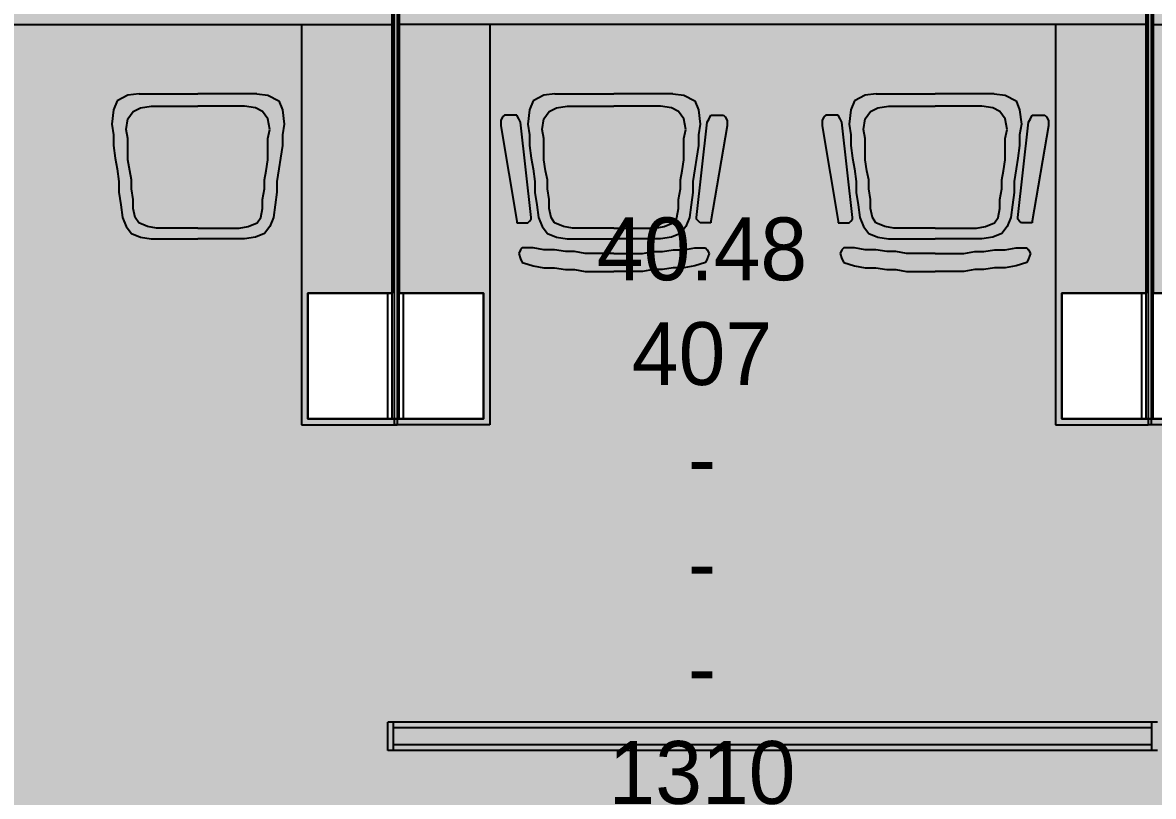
# Model space of a CAD drawing. Header units: millimetres. Extents: x -48614 to 110435, y -11020 to 74943.
# Drawn here: x 9975 to 13574, y 4054 to 6518 of the extents above; entities that cross this region are included whole.
import ezdxf

# ---------------------------------------------------------------- set-up
doc = ezdxf.new("R2010")
doc.units = ezdxf.units.MM
for name, color, linetype in [('FURNITURE', 40, 'Continuous'), ('GROS$', 1, 'Continuous'), ('HL-TMP', 7, 'Continuous'), ('RM$', 5, 'Continuous'), ('RM$TXT', 5, 'Continuous'), ('SHOPFITTING', 4, 'Continuous'), ('WA', 6, 'Continuous'), ('WA_EXT', 7, 'Continuous'), ('WN', 4, 'Continuous')]:
    doc.layers.add(name, color=color, linetype=linetype)

msp = doc.modelspace()

# ---------------------------------------------------------------- hatches: boundary and pattern name
at = {"layer": 'HL-TMP', "true_color": 0xffff00}
h = msp.add_hatch(color=2, dxfattribs=at)
h.paths.add_polyline_path([(45472.1, 30580.8), (45172.3, 30580.8), (45172.3, 30735.8), (40782.3, 30735.8), (40782.3, 29415.8), (40782.3, 27835.8), (45172.3, 27835.8), (45172.3, 27980.8), (45472.1, 27980.8)], flags=0)
h.paths.add_polyline_path([(45372.3, 53225.8), (40782.3, 53225.8), (40782.3, 50415.8), (40782.3, 50335.8), (45372.3, 50335.8), (45372.3, 51580.8), (45172.3, 51580.8), (45172.3, 51980.8), (45372.3, 51980.8)], flags=0)
h.paths.add_polyline_path([(45372.3, 57580.8), (45172.3, 57580.8), (45172.3, 57725.8), (40782.3, 57725.8), (40782.3, 56415.8), (40782.3, 53335.8), (45372.3, 53335.8), (45372.3, 54580.8), (45172.3, 54580.8), (45172.3, 54980.8), (45372.3, 54980.8)], flags=0)
h.paths.add_polyline_path([(22872.2, -5409.2), (22772.3, -5409.2), (22772.3, -5019.2), (22872.3, -5019.2), (22872.3, -4793.2), (19412.3, -4793.2), (18362.3, -4793.2), (18362.3, -5563.2), (18362.3, -9499.2), (22762.3, -9499.2), (22762.3, -8419.2), (22772.3, -8419.2), (22772.3, -8019.2), (22872.2, -8019.2)], flags=0)
h.paths.add_polyline_path([(38062.3, 9870.8), (33772.3, 9870.8), (33772.3, 8080.8), (33472.3, 8080.8), (33472.3, 6980.8), (33772.3, 6980.8), (33772.3, 6580.8), (33473.1, 6580.8), (33473.1, 5336), (36874.7, 5336), (36874.7, 5226), (33472.5, 5226), (33472.5, 3980.8), (33772.3, 3980.8), (33772.3, 3580.8), (33472.5, 3580.8), (33472.5, 980.8), (33772.3, 980.8), (33772.3, 835.8), (38062.3, 835.8), (38062.3, 6187.8)], flags=0)
h.paths.add_polyline_path([(37907.3, -274.2), (37907.3, 725.8), (33772.3, 725.8), (33772.3, 580.8), (33472.3, 580.8), (33472.5, -2019.2), (33772.3, -2019.2), (33772.3, -2419.2), (33472.3, -2419.2), (33472.5, -3729.6), (33512, -3769.1), (34762.3, -3769), (34762.3, -3369.2), (37907.3, -3369.2)], flags=0)
h.paths.add_polyline_path([(40917.3, 725.8), (38997.3, 725.8), (38017.3, 725.8), (38017.3, -274.2), (38017.3, -3369.2), (38162.3, -3369.2), (38162.3, -3769), (38376.4, -3769), (38843, -4235.5), (38989.4, -4296.3), (39945.2, -4296.3), (40091.6, -4235.5), (40558.1, -3769), (40772.3, -3769), (40772.3, -3369.2), (40917.3, -3369.2), (40917.3, -1124.2)], flags=0)
h.paths.add_polyline_path([(45372.3, 580.8), (45172.3, 580.8), (45172.3, 725.8), (41027.3, 725.8), (41027.3, -1124.2), (41027.3, -3369.2), (44172.3, -3369.2), (44172.3, -3769), (45432.5, -3769.1), (45472.1, -3729.6), (45472.1, -2419.2), (45172.3, -2419.2), (45172.3, -2019.2), (45372.3, -2019.2)], flags=0)
h.paths.add_polyline_path([(45372.3, 21580.8), (45172.3, 21580.8), (45172.3, 21980.8), (45372.3, 21980.8), (45372.3, 23335.8), (45272.3, 23335.8), (45272.3, 23225.8), (43072.3, 23225.8), (43072.3, 23335.8), (45372.3, 23335.8), (45372.3, 24580.8), (45172.3, 24580.8), (45172.3, 24980.8), (45372.3, 24980.8), (45372.3, 27580.8), (45172.3, 27580.8), (45172.3, 27745.8), (40782.3, 27745.8), (40782.3, 11415.8), (40782.3, 835.9), (45172.3, 835.9), (45172.3, 980.8), (45372.3, 980.8), (45372.3, 3580.8), (45172.3, 3580.8), (45172.3, 3980.8), (45372.3, 3980.8), (45372.3, 5226), (43172.3, 5226), (43172.3, 5336), (45372.3, 5336), (45372.3, 6580.8), (45172.3, 6580.8), (45172.3, 6980.8), (45372.3, 6980.8), (45372.3, 9580.8), (45172.3, 9580.8), (45172.3, 9725.8), (43172.3, 9725.8), (43172.3, 9835.8), (45172.3, 9835.8), (45172.3, 9980.8), (45372.3, 9980.8), (45372.3, 12580.8), (45172.3, 12580.8), (45172.3, 12980.8), (45372.3, 12980.8), (45372.3, 14336), (45272.3, 14335.8), (45272.3, 14225.8), (43072.3, 14225.8), (43072.3, 14336), (45372.3, 14336), (45372.3, 15580.8), (45172.3, 15580.8), (45172.3, 15980.8), (45372.3, 15980.8), (45372.3, 18580.8), (45172.3, 18580.8), (45172.3, 18725.8), (43172.3, 18725.8), (43172.3, 18835.8), (45172.3, 18835.8), (45172.3, 18980.8), (45372.3, 18980.8)], flags=0)
h.paths.add_polyline_path([(38062.3, 15615.8), (38062.3, 15725.8), (33772.3, 15725.8), (33772.3, 12690.8), (38062.3, 12690.8)], flags=0)
h.paths.add_polyline_path([(38062.3, 18615.8), (38062.3, 18725.8), (33772.3, 18725.8), (33772.3, 18580.8), (33447.3, 18580.8), (33447.3, 15980.8), (33772.3, 15980.8), (33772.3, 15835.8), (38062.3, 15835.8)], flags=0)
h.paths.add_polyline_path([(38062.3, 21615.8), (38062.3, 21725.8), (33772.3, 21725.8), (33772.3, 21580.8), (33447.3, 21580.8), (33447.3, 18980.8), (33772.3, 18980.8), (33772.3, 18835.8), (38062.3, 18835.8)], flags=0)
h.paths.add_polyline_path([(6407.3, -5224.2), (5507.3, -5224.2), (3582.3, -5224.2), (3582.3, -9509.4), (6407.3, -9509.4)], flags=0)
h.paths.add_polyline_path([(-7082.7, 44170.8), (-4082.7, 44170.8), (-4082.7, 41190.8), (-5327.7, 41190.8), (-5327.7, 41680.8), (-7082.7, 41680.8)], flags=0)
h.paths.add_polyline_path([(4472.3, 52640.8), (4472.3, 52870.8), (2027.3, 52870.8), (2027.3, 47580.8), (2027.3, 41680.8), (2027.3, 41190.8), (3272.3, 41190.8), (3272.3, 41680.8), (3562.3, 41680.8), (3562.3, 44610.8), (4472.3, 44610.8), (4472.3, 47225.8), (3772.3, 47225.8), (3772.3, 46980.8), (3172.3, 46980.8), (3172.3, 47580.8), (3772.3, 47580.8), (3772.3, 47335.8), (4472.3, 47335.8)], flags=0)
h.paths.add_polyline_path([(6902.3, 44500.8), (3672.3, 44500.8), (3672.3, 41190.8), (6902.3, 41190.8), (6902.3, 42150.8)], flags=0)
h.paths.add_polyline_path([(38062.3, 62225.8), (33572.3, 62225.8), (33572.3, 60980.8), (33772.3, 60980.8), (33772.3, 60580.8), (33572.3, 60580.8), (33572.3, 59335.8), (33772.3, 59335.8), (36462.3, 59335.8), (38062.3, 59335.8), (38062.3, 60615.8)], flags=0)
h.paths.add_polyline_path([(38062.3, 63615.8), (38062.3, 64930.8), (34772.3, 64930.8), (34772.3, 65330.8), (33512, 65330.8), (33472.5, 65291.2), (33472.3, 63980.8), (33772.3, 63980.8), (33772.3, 63580.8), (33572.3, 63580.8), (33572.3, 62335.8), (38062.3, 62335.8)], flags=0)
h.paths.add_polyline_path([(-42887.7, 27665.8), (-47227.7, 27665.8), (-47227.7, 27580.8), (-47427.7, 27580.8), (-47427.7, 24980.8), (-47227.7, 24980.8), (-47227.7, 24890.8), (-42887.7, 24890.8), (-42887.7, 25881.2)], flags=0)
h.paths.add_polyline_path([(-42887.7, 23395.8), (-42887.7, 24800.8), (-47227.7, 24800.8), (-47227.7, 24580.8), (-47427.7, 24580.8), (-47427.7, 21980.8), (-47227.7, 21980.8), (-47227.7, 21888.9), (-42887.7, 21888.9)], flags=0)
h.paths.add_polyline_path([(-42887.7, 21710.4), (-42887.7, 21798.9), (-47227.7, 21798.9), (-47227.7, 21580.8), (-47427.7, 21580.8), (-47427.7, 18980.8), (-47227.7, 18980.8), (-47227.7, 18888.9), (-42887.7, 18888.9)], flags=0)
h.paths.add_polyline_path([(-42377.7, 16230.8), (-42377.7, 18798.9), (-47227.7, 18798.9), (-47227.7, 18580.8), (-47427.7, 18580.8), (-47427.7, 15980.8), (-47227.7, 15980.8), (-47227.7, 15580.8), (-47427.7, 15580.8), (-47427.7, 12980.8), (-47227.7, 12980.8), (-47227.7, 12825.8), (-42377.7, 12826.2)], flags=0)
h.paths.add_polyline_path([(-44127.7, 630.8), (-44127.7, 725.8), (-47227.7, 725.8), (-47227.7, 580.8), (-47427.7, 580.8), (-47427.7, -2019.2), (-47227.7, -2019.2), (-47227.7, -2419.2), (-47527.5, -2419.2), (-47527.5, -3729.6), (-47488, -3769.1), (-46227.7, -3769), (-46227.7, -3369.2), (-44127.7, -3369.2)], flags=0)
h.paths.add_polyline_path([(45372.3, 42580.8), (45172.3, 42580.8), (45172.3, 42980.8), (45372.3, 42980.8), (45372.3, 44225.8), (40782.3, 44225.8), (40782.3, 41415.8), (40782.3, 39835.8), (45172.3, 39835.8), (45172.3, 39980.8), (45372.3, 39980.8)], flags=0)
h.paths.add_polyline_path([(-42887.7, 54725.8), (-42937.7, 54725.8), (-42937.7, 56305.8), (-47427.7, 56305.8), (-47427.7, 54980.8), (-47227.7, 54980.8), (-47227.7, 54580.8), (-47427.7, 54580.8), (-47427.7, 51980.8), (-47227.7, 51980.8), (-47227.7, 51845.2), (-42887.7, 51845.2), (-42887.7, 53415.8)], flags=0)
h.paths.add_polyline_path([(-35827.7, 63980.8), (-35527.9, 63980.8), (-35527.9, 65291.2), (-35567.5, 65330.8), (-36827.7, 65330.6), (-36827.7, 64930.8), (-40117.7, 64930.8), (-40117.7, 63265.8), (-40117.7, 60835.8), (-35827.7, 60835.8), (-35827.7, 60980.8), (-35627.7, 60980.8), (-35627.7, 63580.8), (-35827.7, 63580.8)], flags=0)
h.paths.add_polyline_path([(-35627.7, 60580.8), (-35827.7, 60580.8), (-35827.7, 60725.8), (-40117.7, 60725.8), (-40117.7, 59415.8), (-40117.7, 57835.8), (-39217.7, 57835.8), (-35827.7, 57835.8), (-35827.7, 57980.8), (-35627.7, 57980.8)], flags=0)
h.paths.add_polyline_path([(-35627.7, 57580.8), (-35827.7, 57580.8), (-35827.7, 57725.8), (-39217.7, 57725.8), (-40117.7, 57725.8), (-40117.7, 54835.8), (-35827.7, 54835.8), (-35827.7, 54980.8), (-35627.7, 54980.8)], flags=0)
h.paths.add_polyline_path([(-35627.7, 54580.8), (-35827.7, 54580.8), (-35827.7, 54725.8), (-40167.7, 54725.8), (-40167.7, 53415.8), (-40167.7, 51835.8), (-35827.7, 51835.8), (-35827.7, 51980.8), (-35627.7, 51980.8)], flags=0)
h.paths.add_polyline_path([(-35627.7, 51580.8), (-35827.7, 51580.8), (-35827.7, 51725.8), (-40167.7, 51725.8), (-40167.7, 50415.8), (-40167.7, 48835.8), (-35827.7, 48835.8), (-35827.7, 48980.8), (-35627.7, 48980.8)], flags=0)
h.paths.add_polyline_path([(-37831.3, 48725.8), (-35827.7, 48725.8), (-35827.7, 48580.8), (-35668.8, 48580.8), (-35627.7, 48580.8), (-35627.7, 45980.8), (-35827.7, 45980.8), (-35827.7, 45835.8), (-38863.2, 45835.8), (-38863.2, 47017.7), (-37831.3, 47017.7)], flags=0)
h.paths.add_polyline_path([(-35527.9, 3580.8), (-35827.7, 3580.8), (-35827.7, 3725.8), (-40167.7, 3725.8), (-40167.7, 2430.8), (-40167.7, 835.8), (-35827.7, 835.8), (-35827.7, 980.8), (-35527.9, 980.8)], flags=0)
h.paths.add_polyline_path([(-35527.7, 580.8), (-35827.7, 580.8), (-35827.7, 725.8), (-40167.7, 725.8), (-40167.7, -569.2), (-40167.7, -664.2), (-40107.7, -664.2), (-40107.7, -3369.2), (-36817.7, -3369.2), (-36817.7, -3769.1), (-35567.5, -3769.1), (-35527.9, -3729.6), (-35527.9, -2419.2), (-35827.7, -2419.2), (-35827.7, -2019.2), (-35527.9, -2019.2)], flags=0)
h.paths.add_polyline_path([(-40217.7, -774.2), (-41947.7, -774.2), (-44017.7, -774.2), (-44017.7, -3369.2), (-42827.7, -3369.2), (-42827.7, -3769), (-42613.6, -3769), (-42147, -4235.5), (-42000.6, -4296.3), (-41044.9, -4296.3), (-40898.4, -4235.5), (-40431.9, -3769), (-40217.7, -3769)], flags=0)
h.paths.add_polyline_path([(-21489.7, 9870.8), (-23327.7, 9870.8), (-23327.7, 9500.8), (-23727.7, 9500.8), (-23727.7, 9870.8), (-25117.7, 9870.8), (-25117.7, 8480.8), (-24827.7, 8480.8), (-24827.7, 8080.8), (-24817.7, 8080.8), (-24817.7, 6825.8), (-21489.7, 6825.8)], flags=0)
h.paths.add_polyline_path([(-21489.7, 6735.8), (-24817.7, 6735.8), (-24817.7, 3835.8), (-21489.7, 3835.8)], flags=0)
h.paths.add_polyline_path([(-20592.7, 3725.8), (-24817.7, 3725.8), (-24817.7, 2480.8), (-24827.7, 2480.8), (-24827.7, 690.8), (-20592.7, 690.8), (-20592.7, 1567.8)], flags=0)
h.paths.add_polyline_path([(-20572.7, 580.8), (-24817.7, 580.8), (-24817.7, -519.2), (-24827.7, -519.2), (-24827.7, -2174.2), (-21427.7, -2174.2), (-20572.7, -2174.2)], flags=0)
h.paths.add_polyline_path([(-20572.7, -5264.2), (-21427.7, -5264.2), (-24817.7, -5264.2), (-24817.7, -9509.1), (-20727.7, -9509.1), (-20572.7, -9509.1)], flags=0)
h.paths.add_polyline_path([(-11627.7, 8435.8), (-13277.7, 8435.8), (-14327.7, 8435.8), (-14327.7, 3195.8), (-13390.2, 3195.8), (-11627.7, 3195.8)], flags=0)
h.paths.add_polyline_path([(-8977.7, 7537.9), (-8607.7, 7537.9), (-8607.7, 8435.8), (-8742.2, 8435.8), (-8742.2, 8439.8), (-9577.7, 8439.8), (-11427.7, 8439.8), (-11427.7, 3195.8), (-8977.7, 3195.8)], flags=0)
h.paths.add_polyline_path([(-2582.7, -6569.2), (-4622.7, -6569.2), (-4622.7, -6629.2), (-5472.7, -6629.2), (-5472.7, -9509.2), (-2582.7, -9509.2)], flags=0)
h.paths.add_polyline_path([(12362.3, 2975.8), (11137.3, 2975.8), (9587.3, 2975.8), (9587.3, 2265.8), (9327.3, 2265.8), (9327.3, 2975.8), (6582.3, 2975.8), (6582.3, -2219.2), (12362.3, -2219.2)], flags=0)
h.paths.add_polyline_path([(10882.3, 5656.6), (11151.3, 5656.6), (11151.3, 7029.3), (11109.8, 7029.3), (11109.8, 7076.8), (8814.8, 7076.8), (8814.8, 7029.3), (8773.3, 7029.3), (8773.3, 5656.6), (9042.3, 5656.6), (9042.3, 5256.6), (8482.3, 5256.6), (8482.3, 5656.7), (8751.3, 5656.7), (8751.3, 7029.3), (8709.8, 7029.3), (8709.8, 7076.8), (6412.3, 7076.8), (6412.3, 5656.6), (6642.3, 5656.6), (6642.3, 5256.6), (6582.3, 5256.6), (6582.3, 3195.8), (11137.3, 3195.8), (12582.3, 3195.8), (16012.3, 3195.8), (16012.3, 4080.8), (17162.3, 4080.8), (17162.3, 5080.8), (17162.3, 5275.8), (17862.3, 5275.8), (17862.3, 7076.8), (16014.8, 7076.8), (16014.8, 7029.3), (15973.3, 7029.3), (15973.3, 5656.6), (16242.3, 5656.6), (16242.3, 5256.6), (15682.3, 5256.6), (15682.3, 5656.6), (15951.3, 5656.6), (15951.3, 7029.3), (15909.8, 7029.3), (15909.8, 7076.8), (13614.8, 7076.8), (13614.8, 7029.3), (13573.3, 7029.3), (13573.3, 5656.6), (13842.3, 5656.6), (13842.3, 5256.6), (13282.3, 5256.6), (13282.3, 5656.6), (13551.3, 5656.6), (13551.3, 7029.3), (13509.8, 7029.3), (13509.8, 7076.8), (11214.8, 7076.8), (11214.8, 7029.3), (11173.3, 7029.3), (11173.3, 5656.6), (11442.3, 5656.6), (11442.3, 5256.6), (10882.3, 5256.6)], flags=0)
h.paths.add_polyline_path([(-42887.7, 47415.8), (-42887.7, 51735.2), (-47227.7, 51735.2), (-47227.7, 51580.8), (-47427.7, 51580.8), (-47427.7, 48980.8), (-47227.7, 48980.8), (-47227.7, 48580.8), (-47427.7, 48580.8), (-47427.7, 45980.8), (-47227.7, 45980.8), (-47227.7, 45580.8), (-47427.7, 45580.8), (-47427.7, 44335.8), (-42887.7, 44335.8)], flags=0)
h.paths.add_polyline_path([(-42887.7, 44225.8), (-47427.7, 44225.8), (-47427.7, 42980.8), (-47227.7, 42980.8), (-47227.7, 42580.8), (-47427.7, 42580.8), (-47427.7, 41335.8), (-42887.7, 41335.8), (-42887.7, 41450.8)], flags=0)
h.paths.add_polyline_path([(17147.3, 54780.8), (16124.9, 54780.8), (12672.3, 54780.8), (12672.3, 53580.8), (12772.3, 53580.8), (12772.3, 52980.8), (12672.3, 52980.8), (12672.3, 47580.8), (12772.3, 47580.8), (12772.3, 46980.8), (12672.3, 46980.8), (12672.3, 44480.5), (17147.3, 44480.5), (17147.3, 48140.8), (15112.3, 48140.8), (15112.3, 48230.8), (16547.3, 48230.8), (16547.3, 51730.8), (15112.3, 51730.8), (15112.3, 51820.8), (17147.3, 51820.8)], flags=0)
h.paths.add_polyline_path([(17147.3, 43683), (17147.3, 44390.5), (12672.3, 44390.5), (12672.3, 41170.8), (17147.3, 41170.8)], flags=0)
h.paths.add_polyline_path([(22772.3, 47240.8), (18622.3, 47240.8), (18622.3, 41680), (18622.3, 41260.8), (22772.3, 41260.8)], flags=0)
h.paths.add_polyline_path([(22772.3, 50080.8), (18527.3, 50080.8), (18527.3, 47455.8), (22772.3, 47455.8)], flags=0)
h.paths.add_polyline_path([(22772.3, 54665.8), (18527.3, 54665.8), (18527.3, 53689.3), (18527.3, 50170.8), (22772.3, 50170.8)], flags=0)
h.paths.add_polyline_path([(18437.3, 57580.8), (12672.3, 57580.8), (12672.3, 54895.8), (16124.9, 54895.8), (17147.3, 54895.8), (17147.3, 55885.8), (18322.3, 55885.8), (18437.3, 55885.8)], flags=0)
h.paths.add_polyline_path([(38062.3, 54615.8), (38062.3, 54725.8), (33772.3, 54725.8), (33772.3, 54580.8), (33572.3, 54580.8), (33572.3, 51980.8), (33772.3, 51980.8), (33772.3, 51580.8), (33572.3, 51580.8), (33572.3, 48980.8), (33772.3, 48980.8), (33772.3, 48580.8), (33572.3, 48580.8), (33572.3, 45980.8), (33772.3, 45980.8), (33772.3, 45835.8), (38062.3, 45835.8)], flags=0)

# ---------------------------------------------------------------- linework, layer by layer
at = {"layer": 'FURNITURE', "linetype": 'Continuous'}
for p, q in [((10275.6, 6268.9), (10264.1, 6240.4)), ((10310, 6286.3), (10275.6, 6268.9)), ((10345.3, 6291.3), (10310, 6286.3)), ((10345.3, 6291.3), (10532.8, 6291.3)), ((10720.4, 6291.3), (10532.8, 6291.3)), ((10720.4, 6291.3), (10755.7, 6286.3)), ((10755.7, 6286.3), (10790.1, 6268.9)), ((10790.1, 6268.9), (10801.6, 6240.4)), ((10264.1, 6240.4), (10258.5, 6194.7)), ((10310, 6211.8), (10327.1, 6234.8)), ((10327.1, 6234.8), (10349.8, 6246.2)), ((10349.8, 6246.2), (10384.2, 6251.8)), ((10384.2, 6251.8), (10532.8, 6251.8)), ((10681.5, 6251.8), (10532.8, 6251.8)), ((10715.9, 6246.2), (10681.5, 6251.8)), ((10738.6, 6234.8), (10715.9, 6246.2)), ((10755.7, 6211.8), (10738.6, 6234.8)), ((10801.6, 6240.4), (10807.2, 6194.7)), ((10258.5, 6194.7), (10264.1, 6160.5)), ((10304.1, 6177.6), (10310, 6211.8)), ((10761.6, 6177.6), (10755.7, 6211.8)), ((10807.2, 6194.7), (10801.6, 6160.5)), ((10264.1, 6160.5), (10264.1, 6126.1)), ((10310, 6149), (10304.1, 6177.6)), ((10755.7, 6149), (10761.6, 6177.6)), ((10801.6, 6160.5), (10801.6, 6126.1)), ((10264.1, 6126.1), (10269.9, 6086)), ((10310, 6114.6), (10310, 6149)), ((10755.7, 6114.6), (10755.7, 6149)), ((10801.6, 6126.1), (10795.8, 6086)), ((10269.9, 6086), (10275.6, 6051.8)), ((10310, 6080.4), (10310, 6114.6)), ((10755.7, 6080.4), (10755.7, 6114.6)), ((10795.8, 6086), (10790.1, 6051.8)), ((10275.6, 6051.8), (10281.4, 6011.8)), ((10315.6, 6046), (10310, 6080.4)), ((10750.1, 6046), (10755.7, 6080.4)), ((10790.1, 6051.8), (10784.3, 6011.8)), ((10281.4, 6011.8), (10281.4, 5977.4)), ((10321.2, 6017.4), (10315.6, 6046)), ((10321.2, 5988.8), (10321.2, 6017.4)), ((10744.5, 6017.4), (10750.1, 6046)), ((10744.5, 5988.8), (10744.5, 6017.4)), ((10784.3, 6011.8), (10784.3, 5977.4)), ((10281.4, 5977.4), (10287, 5937.5)), ((10327.1, 5954.6), (10321.2, 5988.8)), ((10738.6, 5954.6), (10744.5, 5988.8)), ((10784.3, 5977.4), (10778.7, 5937.5)), ((10327.1, 5926.1), (10327.1, 5954.6)), ((10738.6, 5926.1), (10738.6, 5954.6)), ((10287, 5937.5), (10292.7, 5897.5)), ((10332.7, 5897.5), (10327.1, 5926.1)), ((10733, 5897.5), (10738.6, 5926.1)), ((10778.7, 5937.5), (10773, 5897.5)), ((10292.7, 5897.5), (10304.1, 5868.9)), ((10304.1, 5868.9), (10321.2, 5845.9)), ((10344.2, 5880.2), (10332.7, 5897.5)), ((10372.8, 5868.9), (10344.2, 5880.2)), ((10401.3, 5863), (10372.8, 5868.9)), ((10664.4, 5863), (10692.9, 5868.9)), ((10692.9, 5868.9), (10721.5, 5880.2)), ((10721.5, 5880.2), (10733, 5897.5)), ((10761.6, 5868.9), (10744.5, 5845.9)), ((10773, 5897.5), (10761.6, 5868.9)), ((10321.2, 5845.9), (10349.8, 5834.5)), ((10349.8, 5834.5), (10384.2, 5828.9)), ((10435.8, 5863), (10401.3, 5863)), ((10470, 5863), (10435.8, 5863)), ((10504.4, 5863), (10470, 5863)), ((10533, 5863), (10504.4, 5863)), ((10532.7, 5863), (10561.3, 5863)), ((10561.3, 5863), (10595.7, 5863)), ((10595.7, 5863), (10629.9, 5863)), ((10629.9, 5863), (10664.4, 5863)), ((10715.9, 5834.5), (10681.5, 5828.9)), ((10744.5, 5845.9), (10715.9, 5834.5)), ((10384.2, 5828.9), (10418.4, 5828.9)), ((10418.4, 5828.9), (10458.5, 5828.9)), ((10458.5, 5828.9), (10492.9, 5828.9)), ((10492.9, 5828.9), (10533, 5828.9)), ((10572.8, 5828.9), (10532.7, 5828.9)), ((10607.2, 5828.9), (10572.8, 5828.9)), ((10647.3, 5828.9), (10607.2, 5828.9)), ((10681.5, 5828.9), (10647.3, 5828.9))]:
    msp.add_line(p, q, dxfattribs=at)
at = {"layer": 'FURNITURE'}
for p, q in [((11599.6, 6268.9), (11588.1, 6240.4)), ((11634, 6286.3), (11599.6, 6268.9)), ((11669.3, 6291.3), (11634, 6286.3)), ((11669.3, 6291.3), (11856.9, 6291.3)), ((12044.5, 6291.3), (11856.9, 6291.3)), ((12044.5, 6291.3), (12079.8, 6286.3)), ((12079.8, 6286.3), (12114.2, 6268.9)), ((12114.2, 6268.9), (12125.7, 6240.4)), ((12622.5, 6268.9), (12611, 6240.4)), ((12656.9, 6286.3), (12622.5, 6268.9)), ((12692.2, 6291.3), (12656.9, 6286.3)), ((12692.2, 6291.3), (12879.8, 6291.3)), ((13067.3, 6291.3), (12879.8, 6291.3)), ((13067.3, 6291.3), (13102.6, 6286.3)), ((13102.6, 6286.3), (13137.1, 6268.9)), ((13137.1, 6268.9), (13148.5, 6240.4)), ((11588.1, 6240.4), (11582.5, 6194.7)), ((11634, 6211.8), (11651.1, 6234.7)), ((11651.1, 6234.7), (11673.9, 6246.2)), ((11673.9, 6246.2), (11708.3, 6251.8)), ((11708.3, 6251.8), (11856.9, 6251.8)), ((12005.5, 6251.8), (11856.9, 6251.8)), ((12039.9, 6246.2), (12005.5, 6251.8)), ((12062.7, 6234.7), (12039.9, 6246.2)), ((12079.8, 6211.8), (12062.7, 6234.7)), ((12125.7, 6240.4), (12131.3, 6194.7)), ((12611, 6240.4), (12605.4, 6194.7)), ((12656.9, 6211.8), (12674, 6234.7)), ((12674, 6234.7), (12696.7, 6246.2)), ((12696.7, 6246.2), (12731.2, 6251.8)), ((12731.2, 6251.8), (12879.8, 6251.8)), ((13028.4, 6251.8), (12879.8, 6251.8)), ((13062.8, 6246.2), (13028.4, 6251.8)), ((13085.5, 6234.7), (13062.8, 6246.2)), ((13102.6, 6211.8), (13085.5, 6234.7)), ((13148.5, 6240.4), (13154.2, 6194.7)), ((11502.4, 6217.6), (11496.8, 6206.2)), ((11496.8, 6206.2), (11496.8, 6189.1)), ((11508.3, 6223.3), (11502.4, 6217.6)), ((11525.4, 6223.3), (11508.3, 6223.3)), ((11536.8, 6223.3), (11525.4, 6223.3)), ((11548.1, 6223.3), (11536.8, 6223.3)), ((11553.9, 6211.8), (11548.1, 6223.3)), ((11559.6, 6200.3), (11553.9, 6211.8)), ((11594, 5897.5), (11559.6, 6200.3)), ((11582.5, 6194.7), (11588.1, 6160.5)), ((11628.2, 6177.6), (11634, 6211.8)), ((12085.6, 6177.6), (12079.8, 6211.8)), ((12119.8, 5897.5), (12154.2, 6200.3)), ((12131.3, 6194.7), (12125.7, 6160.5)), ((12154.2, 6200.3), (12159.9, 6211.8)), ((12159.9, 6211.8), (12165.7, 6223.3)), ((12165.7, 6223.3), (12177, 6223.3)), ((12177, 6223.3), (12188.4, 6223.3)), ((12188.4, 6223.3), (12205.5, 6223.3)), ((12205.5, 6223.3), (12211.4, 6217.6)), ((12211.4, 6217.6), (12217, 6206.2)), ((12217, 6206.2), (12217, 6189.1)), ((12525.3, 6217.6), (12519.7, 6206.2)), ((12519.7, 6206.2), (12519.7, 6189.1)), ((12531.1, 6223.3), (12525.3, 6217.6)), ((12548.2, 6223.3), (12531.1, 6223.3)), ((12559.7, 6223.3), (12548.2, 6223.3)), ((12571, 6223.3), (12559.7, 6223.3)), ((12576.8, 6211.8), (12571, 6223.3)), ((12582.4, 6200.3), (12576.8, 6211.8)), ((12616.9, 5897.5), (12582.4, 6200.3)), ((12605.4, 6194.7), (12611, 6160.5)), ((12651.1, 6177.6), (12656.9, 6211.8)), ((13108.5, 6177.6), (13102.6, 6211.8)), ((13142.7, 5897.5), (13177.1, 6200.3)), ((13154.2, 6194.7), (13148.5, 6160.5)), ((13177.1, 6200.3), (13182.7, 6211.8)), ((13182.7, 6211.8), (13188.6, 6223.3)), ((13188.6, 6223.3), (13199.8, 6223.3)), ((13199.8, 6223.3), (13211.3, 6223.3)), ((13211.3, 6223.3), (13228.4, 6223.3)), ((13228.4, 6223.3), (13234.3, 6217.6)), ((13234.3, 6217.6), (13239.9, 6206.2)), ((13239.9, 6206.2), (13239.9, 6189.1)), ((11496.8, 6189.1), (11548.1, 5886)), ((11588.1, 6160.5), (11588.1, 6126.1)), ((11634, 6149), (11628.2, 6177.6)), ((12079.8, 6149), (12085.6, 6177.6)), ((12125.7, 6160.5), (12125.7, 6126.1)), ((12217, 6189.1), (12165.7, 5886)), ((12519.7, 6189.1), (12571, 5886)), ((12611, 6160.5), (12611, 6126.1)), ((12656.9, 6149), (12651.1, 6177.6)), ((13102.6, 6149), (13108.5, 6177.6)), ((13148.5, 6160.5), (13148.5, 6126.1)), ((13239.9, 6189.1), (13188.6, 5886)), ((11588.1, 6126.1), (11594, 6086)), ((11634, 6114.6), (11634, 6149)), ((12079.8, 6114.6), (12079.8, 6149)), ((12125.7, 6126.1), (12119.8, 6086)), ((12611, 6126.1), (12616.9, 6086)), ((12656.9, 6114.6), (12656.9, 6149)), ((13102.6, 6114.6), (13102.6, 6149)), ((13148.5, 6126.1), (13142.7, 6086)), ((11594, 6086), (11599.6, 6051.8)), ((11634, 6080.4), (11634, 6114.6)), ((12079.8, 6080.4), (12079.8, 6114.6)), ((12119.8, 6086), (12114.2, 6051.8)), ((12616.9, 6086), (12622.5, 6051.8)), ((12656.9, 6080.4), (12656.9, 6114.6)), ((13102.6, 6080.4), (13102.6, 6114.6)), ((13142.7, 6086), (13137.1, 6051.8)), ((11599.6, 6051.8), (11605.5, 6011.8)), ((11639.7, 6046), (11634, 6080.4)), ((12074.1, 6046), (12079.8, 6080.4)), ((12114.2, 6051.8), (12108.3, 6011.8)), ((12622.5, 6051.8), (12628.3, 6011.8)), ((12662.5, 6046), (12656.9, 6080.4)), ((13097, 6046), (13102.6, 6080.4)), ((13137.1, 6051.8), (13131.2, 6011.8)), ((11605.5, 6011.8), (11605.5, 5977.3)), ((11645.3, 6017.4), (11639.7, 6046)), ((11645.3, 5988.8), (11645.3, 6017.4)), ((12068.5, 6017.4), (12074.1, 6046)), ((12068.5, 5988.8), (12068.5, 6017.4)), ((12108.3, 6011.8), (12108.3, 5977.3)), ((12628.3, 6011.8), (12628.3, 5977.3)), ((12668.2, 6017.4), (12662.5, 6046)), ((12668.2, 5988.8), (12668.2, 6017.4)), ((13091.4, 6017.4), (13097, 6046)), ((13091.4, 5988.8), (13091.4, 6017.4)), ((13131.2, 6011.8), (13131.2, 5977.3)), ((11605.5, 5977.3), (11611.1, 5937.5)), ((11651.1, 5954.6), (11645.3, 5988.8)), ((12062.7, 5954.6), (12068.5, 5988.8)), ((12108.3, 5977.3), (12102.7, 5937.5)), ((12628.3, 5977.3), (12634, 5937.5)), ((12674, 5954.6), (12668.2, 5988.8)), ((13085.5, 5954.6), (13091.4, 5988.8)), ((13131.2, 5977.3), (13125.6, 5937.5)), ((11651.1, 5926), (11651.1, 5954.6)), ((12062.7, 5926), (12062.7, 5954.6)), ((12674, 5926), (12674, 5954.6)), ((13085.5, 5926), (13085.5, 5954.6)), ((11611.1, 5937.5), (11616.7, 5897.5)), ((11656.8, 5897.5), (11651.1, 5926)), ((12057, 5897.5), (12062.7, 5926)), ((12102.7, 5937.5), (12097.1, 5897.5)), ((12634, 5937.5), (12639.6, 5897.5)), ((12679.6, 5897.5), (12674, 5926)), ((13079.9, 5897.5), (13085.5, 5926)), ((13125.6, 5937.5), (13120, 5897.5)), ((11548.1, 5886), (11548.1, 5880.1)), ((11548.1, 5880.1), (11553.9, 5880.1)), ((11553.9, 5880.1), (11565.4, 5880.1)), ((11565.4, 5880.1), (11576.9, 5880.1)), ((11576.9, 5880.1), (11582.5, 5880.1)), ((11582.5, 5880.1), (11588.1, 5886)), ((11588.1, 5886), (11594, 5891.6)), ((11594, 5891.6), (11594, 5897.5)), ((11616.7, 5897.5), (11628.2, 5868.9)), ((11628.2, 5868.9), (11645.3, 5845.9)), ((11668.2, 5880.1), (11656.8, 5897.5)), ((11696.8, 5868.9), (11668.2, 5880.1)), ((11725.4, 5863), (11696.8, 5868.9)), ((11988.4, 5863), (12017, 5868.9)), ((12017, 5868.9), (12045.6, 5880.1)), ((12045.6, 5880.1), (12057, 5897.5)), ((12085.6, 5868.9), (12068.5, 5845.9)), ((12097.1, 5897.5), (12085.6, 5868.9)), ((12119.8, 5891.6), (12119.8, 5897.5)), ((12125.7, 5886), (12119.8, 5891.6)), ((12131.3, 5880.1), (12125.7, 5886)), ((12136.9, 5880.1), (12131.3, 5880.1)), ((12148.4, 5880.1), (12136.9, 5880.1)), ((12159.9, 5880.1), (12148.4, 5880.1)), ((12165.7, 5880.1), (12159.9, 5880.1)), ((12165.7, 5886), (12165.7, 5880.1)), ((12571, 5886), (12571, 5880.1)), ((12571, 5880.1), (12576.8, 5880.1)), ((12576.8, 5880.1), (12588.3, 5880.1)), ((12588.3, 5880.1), (12599.8, 5880.1)), ((12599.8, 5880.1), (12605.4, 5880.1)), ((12605.4, 5880.1), (12611, 5886)), ((12611, 5886), (12616.9, 5891.6)), ((12616.9, 5891.6), (12616.9, 5897.5)), ((12639.6, 5897.5), (12651.1, 5868.9)), ((12651.1, 5868.9), (12668.2, 5845.9)), ((12691.1, 5880.1), (12679.6, 5897.5)), ((12719.7, 5868.9), (12691.1, 5880.1)), ((12748.3, 5863), (12719.7, 5868.9)), ((13011.3, 5863), (13039.9, 5868.9)), ((13039.9, 5868.9), (13068.4, 5880.1)), ((13068.4, 5880.1), (13079.9, 5897.5)), ((13108.5, 5868.9), (13091.4, 5845.9)), ((13120, 5897.5), (13108.5, 5868.9)), ((13142.7, 5891.6), (13142.7, 5897.5)), ((13148.5, 5886), (13142.7, 5891.6)), ((13154.2, 5880.1), (13148.5, 5886)), ((13159.8, 5880.1), (13154.2, 5880.1)), ((13171.3, 5880.1), (13159.8, 5880.1)), ((13182.7, 5880.1), (13171.3, 5880.1)), ((13188.6, 5880.1), (13182.7, 5880.1)), ((13188.6, 5886), (13188.6, 5880.1)), ((11645.3, 5845.9), (11673.9, 5834.5)), ((11673.9, 5834.5), (11708.3, 5828.8)), ((11759.8, 5863), (11725.4, 5863)), ((11794, 5863), (11759.8, 5863)), ((11828.4, 5863), (11794, 5863)), ((11857, 5863), (11828.4, 5863)), ((11856.8, 5863), (11885.4, 5863)), ((11885.4, 5863), (11919.8, 5863)), ((11919.8, 5863), (11954, 5863)), ((11954, 5863), (11988.4, 5863)), ((12039.9, 5834.5), (12005.5, 5828.8)), ((12068.5, 5845.9), (12039.9, 5834.5)), ((12668.2, 5845.9), (12696.7, 5834.5)), ((12696.7, 5834.5), (12731.2, 5828.8)), ((12782.7, 5863), (12748.3, 5863)), ((12816.9, 5863), (12782.7, 5863)), ((12851.3, 5863), (12816.9, 5863)), ((12879.9, 5863), (12851.3, 5863)), ((12879.7, 5863), (12908.2, 5863)), ((12908.2, 5863), (12942.7, 5863)), ((12942.7, 5863), (12976.9, 5863)), ((12976.9, 5863), (13011.3, 5863)), ((13062.8, 5834.5), (13028.4, 5828.8)), ((13091.4, 5845.9), (13062.8, 5834.5)), ((11565.4, 5800.3), (11559.6, 5794.4)), ((11582.5, 5800.3), (11565.4, 5800.3)), ((11599.6, 5800.3), (11582.5, 5800.3)), ((11634, 5794.4), (11599.6, 5800.3)), ((11708.3, 5828.8), (11742.5, 5828.8)), ((11742.5, 5828.8), (11782.5, 5828.8)), ((11782.5, 5828.8), (11817, 5828.8)), ((11817, 5828.8), (11857, 5828.8)), ((11896.8, 5828.8), (11856.8, 5828.8)), ((11931.3, 5828.8), (11896.8, 5828.8)), ((11971.3, 5828.8), (11931.3, 5828.8)), ((12005.5, 5828.8), (11971.3, 5828.8)), ((12079.8, 5794.4), (12114.2, 5800.3)), ((12114.2, 5800.3), (12131.3, 5800.3)), ((12131.3, 5800.3), (12148.4, 5800.3)), ((12148.4, 5800.3), (12154.2, 5794.4)), ((12588.3, 5800.3), (12582.4, 5794.4)), ((12605.4, 5800.3), (12588.3, 5800.3)), ((12622.5, 5800.3), (12605.4, 5800.3)), ((12656.9, 5794.4), (12622.5, 5800.3)), ((12731.2, 5828.8), (12765.4, 5828.8)), ((12765.4, 5828.8), (12805.4, 5828.8)), ((12805.4, 5828.8), (12839.8, 5828.8)), ((12839.8, 5828.8), (12879.9, 5828.8)), ((12919.7, 5828.8), (12879.7, 5828.8)), ((12954.1, 5828.8), (12919.7, 5828.8)), ((12994.2, 5828.8), (12954.1, 5828.8)), ((13028.4, 5828.8), (12994.2, 5828.8)), ((13102.6, 5794.4), (13137.1, 5800.3)), ((13137.1, 5800.3), (13154.2, 5800.3)), ((13154.2, 5800.3), (13171.3, 5800.3)), ((13171.3, 5800.3), (13177.1, 5794.4)), ((11559.6, 5794.4), (11553.9, 5782.9)), ((11553.9, 5782.9), (11559.6, 5765.8)), ((11559.6, 5765.8), (11565.4, 5754.4)), ((11668.2, 5794.4), (11634, 5794.4)), ((11702.7, 5788.8), (11668.2, 5794.4)), ((11731.2, 5788.8), (11702.7, 5788.8)), ((11765.4, 5782.9), (11731.2, 5788.8)), ((11794, 5782.9), (11765.4, 5782.9)), ((11828.4, 5782.9), (11794, 5782.9)), ((11857, 5782.9), (11828.4, 5782.9)), ((11856.8, 5782.9), (11885.4, 5782.9)), ((11885.4, 5782.9), (11919.8, 5782.9)), ((11919.8, 5782.9), (11948.4, 5782.9)), ((11948.4, 5782.9), (11982.6, 5788.8)), ((11982.6, 5788.8), (12011.1, 5788.8)), ((12011.1, 5788.8), (12045.6, 5794.4)), ((12045.6, 5794.4), (12079.8, 5794.4)), ((12154.2, 5765.8), (12148.4, 5754.4)), ((12154.2, 5794.4), (12159.9, 5782.9)), ((12159.9, 5782.9), (12154.2, 5765.8)), ((12582.4, 5794.4), (12576.8, 5782.9)), ((12576.8, 5782.9), (12582.4, 5765.8)), ((12582.4, 5765.8), (12588.3, 5754.4)), ((12691.1, 5794.4), (12656.9, 5794.4)), ((12725.5, 5788.8), (12691.1, 5794.4)), ((12754.1, 5788.8), (12725.5, 5788.8)), ((12788.3, 5782.9), (12754.1, 5788.8)), ((12816.9, 5782.9), (12788.3, 5782.9)), ((12851.3, 5782.9), (12816.9, 5782.9)), ((12879.9, 5782.9), (12851.3, 5782.9)), ((12879.7, 5782.9), (12908.2, 5782.9)), ((12908.2, 5782.9), (12942.7, 5782.9)), ((12942.7, 5782.9), (12971.2, 5782.9)), ((12971.2, 5782.9), (13005.4, 5788.8)), ((13005.4, 5788.8), (13034, 5788.8)), ((13034, 5788.8), (13068.4, 5794.4)), ((13068.4, 5794.4), (13102.6, 5794.4)), ((13177.1, 5765.8), (13171.3, 5754.4)), ((13177.1, 5794.4), (13182.7, 5782.9)), ((13182.7, 5782.9), (13177.1, 5765.8)), ((11565.4, 5754.4), (11582.5, 5748.7)), ((11582.5, 5748.7), (11599.6, 5743.1)), ((11599.6, 5743.1), (11634, 5737.3)), ((11634, 5737.3), (11668.2, 5737.3)), ((11668.2, 5737.3), (11702.7, 5731.6)), ((11702.7, 5731.6), (11731.2, 5731.6)), ((11731.2, 5731.6), (11765.4, 5725.8)), ((11765.4, 5725.8), (11794, 5725.8)), ((11794, 5725.8), (11828.4, 5725.8)), ((11828.4, 5725.8), (11857, 5725.8)), ((11885.4, 5725.8), (11856.8, 5725.8)), ((11919.8, 5725.8), (11885.4, 5725.8)), ((11948.4, 5725.8), (11919.8, 5725.8)), ((11982.6, 5731.6), (11948.4, 5725.8)), ((12011.1, 5731.6), (11982.6, 5731.6)), ((12045.6, 5737.3), (12011.1, 5731.6)), ((12079.8, 5737.3), (12045.6, 5737.3)), ((12114.2, 5743.1), (12079.8, 5737.3)), ((12131.3, 5748.7), (12114.2, 5743.1)), ((12148.4, 5754.4), (12131.3, 5748.7)), ((12588.3, 5754.4), (12605.4, 5748.7)), ((12605.4, 5748.7), (12622.5, 5743.1)), ((12622.5, 5743.1), (12656.9, 5737.3)), ((12656.9, 5737.3), (12691.1, 5737.3)), ((12691.1, 5737.3), (12725.5, 5731.6)), ((12725.5, 5731.6), (12754.1, 5731.6)), ((12754.1, 5731.6), (12788.3, 5725.8)), ((12788.3, 5725.8), (12816.9, 5725.8)), ((12816.9, 5725.8), (12851.3, 5725.8)), ((12851.3, 5725.8), (12879.9, 5725.8)), ((12908.2, 5725.8), (12879.7, 5725.8)), ((12942.7, 5725.8), (12908.2, 5725.8)), ((12971.2, 5725.8), (12942.7, 5725.8)), ((13005.4, 5731.6), (12971.2, 5725.8)), ((13034, 5731.6), (13005.4, 5731.6)), ((13068.4, 5737.3), (13034, 5731.6)), ((13102.6, 5737.3), (13068.4, 5737.3)), ((13137.1, 5743.1), (13102.6, 5737.3)), ((13154.2, 5748.7), (13137.1, 5743.1)), ((13171.3, 5754.4), (13154.2, 5748.7))]:
    msp.add_line(p, q, dxfattribs=at)
at = {"layer": 'GROS$'}
for points in [[(8814.8, 7076.8), (11109.8, 7076.8), (11109.8, 7029.3), (11151.3, 7029.3), (11151.3, 5656.6), (10894.8, 5656.6), (10882.3, 5656.6), (10882.3, 5256.6), (11442.3, 5256.6), (11442.3, 5656.6), (11173.3, 5656.6), (11173.3, 7029.3), (11214.8, 7029.3), (11214.8, 7076.8), (13509.8, 7076.8), (13509.8, 7029.3), (13551.3, 7029.3), (13551.3, 5656.6), (13282.3, 5656.6), (13282.3, 5256.6), (13842.3, 5256.6)], [(13842.3, 5656.6), (13573.3, 5656.6), (13573.3, 7029.3), (13614.8, 7029.3)]]:
    msp.add_lwpolyline(points, dxfattribs=at)
at = {"layer": 'RM$'}
for points in [[(13842.3, 5256.6), (13282.3, 5256.6), (13282.3, 5656.6), (13551.3, 5656.6), (13551.3, 7029.3), (13509.8, 7029.3), (13509.8, 7076.8), (11214.8, 7076.8), (11214.8, 7029.3), (11173.3, 7029.3), (11173.3, 5656.6), (11442.3, 5656.6), (11442.3, 5256.6), (10882.3, 5256.6), (10882.3, 5656.6), (11151.3, 5656.6), (11151.3, 7029.3), (11109.8, 7029.3), (11109.8, 7076.8), (8814.8, 7076.8)], [(13614.8, 7029.3), (13573.3, 7029.3), (13573.3, 5656.6), (13842.3, 5656.6)]]:
    msp.add_lwpolyline(points, dxfattribs=at)
at = {"layer": 'SHOPFITTING', "linetype": 'Continuous'}
for p, q in [((8767.3, 6511.8), (11157.3, 6511.8)), ((10862.3, 6511.8), (10862.3, 5236.6)), ((13557.3, 6511.8), (11167.3, 6511.8)), ((11462.3, 6511.8), (11462.3, 5236.6)), ((13262.3, 6511.8), (13262.3, 5236.6)), ((13567.3, 6511.8), (15957.3, 6511.8)), ((10862.3, 5236.6), (11157.3, 5236.6)), ((11462.3, 5236.6), (11167.3, 5236.6)), ((13262.3, 5236.6), (13557.3, 5236.6)), ((13862.3, 5236.6), (13567.3, 5236.6))]:
    msp.add_line(p, q, dxfattribs=at)
at = {"layer": 'WA', "linetype": 'Continuous'}
for p, q in [((13587.3, 4290.3), (11137.3, 4290.3)), ((11137.3, 4200.3), (11137.3, 4290.3)), ((11155.3, 4200.3), (11155.3, 4290.3)), ((13569.3, 4200.3), (13569.3, 4290.3)), ((13569.3, 4272.3), (11155.3, 4272.3)), ((13569.3, 4218.3), (11155.3, 4218.3)), ((13587.3, 4200.3), (11137.3, 4200.3))]:
    msp.add_line(p, q, dxfattribs=at)
at = {"layer": 'WA_EXT', "linetype": 'Continuous'}
for p, q in [((11151.3, 5256.6), (11151.3, 7029.3)), ((11173.3, 5256.6), (11173.3, 7029.3)), ((13551.3, 5254.6), (13551.3, 7029.3)), ((13573.3, 5254.6), (13573.3, 7029.3)), ((11151.3, 5256.6), (11151.3, 6511.8)), ((11173.3, 5256.6), (11173.3, 6511.8)), ((10882.3, 5656.6), (10882.3, 5256.6)), ((11137.3, 5656.6), (10882.3, 5656.6)), ((11137.3, 5256.6), (11137.3, 5656.6)), ((11187.3, 5256.6), (11187.3, 5656.6)), ((11187.3, 5656.6), (11442.3, 5656.6)), ((11442.3, 5656.6), (11442.3, 5256.6)), ((13282.3, 5656.6), (13282.3, 5256.6)), ((13537.3, 5656.6), (13282.3, 5656.6)), ((13537.3, 5256.6), (13537.3, 5656.6)), ((10882.3, 5256.6), (11137.3, 5256.6)), ((11442.3, 5256.6), (11187.3, 5256.6)), ((13282.3, 5256.6), (13537.3, 5256.6)), ((13573.3, 5254.6), (13551.3, 5254.6))]:
    msp.add_line(p, q, dxfattribs=at)
at = {"layer": 'WN', "linetype": 'Continuous'}
for p, q in [((11157.3, 7029.3), (11157.3, 5236.6)), ((11157.3, 7029.3), (11157.3, 5236.6)), ((11167.3, 7029.3), (11167.3, 5236.6)), ((11167.3, 7029.3), (11167.3, 5236.6)), ((13557.3, 7029.3), (13557.3, 5236.6)), ((13567.3, 7029.3), (13567.3, 5236.6)), ((11167.3, 5236.6), (11157.3, 5236.6)), ((11157.3, 5236.6), (11167.3, 5236.6)), ((13567.3, 5236.6), (13557.3, 5236.6))]:
    msp.add_line(p, q, dxfattribs=at)

# ---------------------------------------------------------------- texts
at = {"layer": 'RM$TXT', "insert": (12137.3, 2696.7), "char_height": 200, "attachment_point": 8}
msp.add_mtext('40.48^M^J407^M^J-^M^J-^M^J-^M^J1310^M^JOFFICE^M^J.00^M^J-^M^J-^M^J', dxfattribs=at)

doc.saveas('drawing.dxf')
